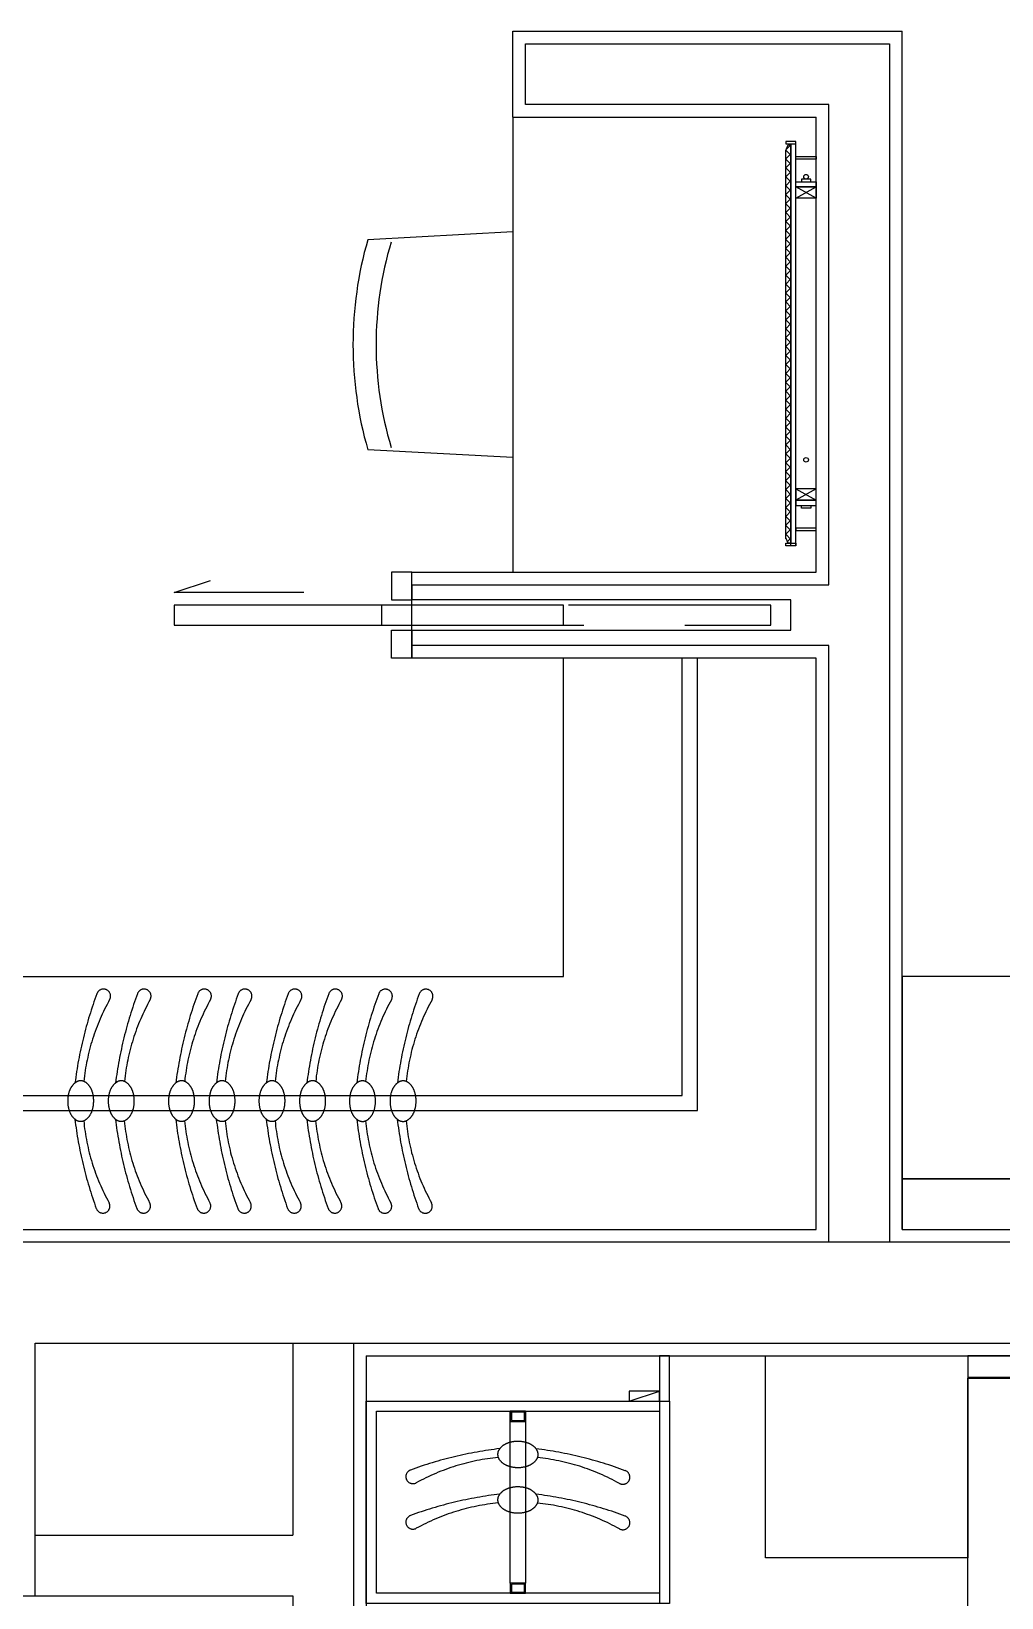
# Model space of a CAD drawing. Header units: millimetres. Extents: x 10000 to 302800, y 6800 to 229018.
# Drawn here: x 234960 to 236880, y 154133 to 157232 of the extents above; entities that cross this region are included whole.
import ezdxf

# ---------------------------------------------------------------- set-up
doc = ezdxf.new("R2010")
doc.units = ezdxf.units.MM
doc.header["$LTSCALE"] = 400
doc.header["$MEASUREMENT"] = 0
for name, pattern in [('X-ROOM TYPE-SR-2Bay_2$0$CONTINOUS', [0]), ('X-ROOM TYPE-SR-2Bay_2$0$HIDDEN', [0.375, 0.25, -0.125]), ('X-ROOM TYPE-SR-3Bay$0$CONTINOUS', [0]), ('X-ROOM TYPE-SR-3Bay$0$HID', [1.5, 1, -0.5]), ('X-ROOM TYPE-SR-3Bay$0$HIDDEN', [0.375, 0.25, -0.125])]:
    doc.linetypes.add(name, pattern=pattern)
doc.layers.get('0').update_dxf_attribs({"linetype": 'CONTINUOUS'})
for name, color, linetype in [('A-DIM1', 7, 'CONTINUOUS'), ('X-ROOM TYPE-SR-2Bay_2$0$.WA_BUILT-IN LOW', 252, 'CONTINUOUS'), ('X-ROOM TYPE-SR-2Bay_2$0$.WA_FP_Furn', 252, 'X-ROOM TYPE-SR-2Bay_2$0$CONTINOUS'), ('X-ROOM TYPE-SR-2Bay_2$0$.WA_Wall-Finish', 252, 'CONTINUOUS'), ('X-ROOM TYPE-SR-2Bay_2$0$A-WALD', 7, 'CONTINUOUS'), ('X-ROOM TYPE-SR-2Bay_2$0$X-ROOM TYPE-SR-3Bay$0$.WA_Furn', 252, 'CONTINUOUS'), ('X-ROOM TYPE-SR-3Bay$0$.WA_BUILT-IN LOW', 252, 'CONTINUOUS'), ('X-ROOM TYPE-SR-3Bay$0$.WA_Built-in mirror', 252, 'CONTINUOUS'), ('X-ROOM TYPE-SR-3Bay$0$.WA_Built-in_Lower', 252, 'CONTINUOUS'), ('X-ROOM TYPE-SR-3Bay$0$.WA_Furn', 252, 'CONTINUOUS'), ('X-ROOM TYPE-SR-3Bay$0$.WA_METAL', 252, 'CONTINUOUS'), ('X-ROOM TYPE-SR-3Bay$0$.WA_Plaster', 252, 'CONTINUOUS'), ('X-ROOM TYPE-SR-3Bay$0$.WA_Wall-Fin', 252, 'CONTINUOUS'), ('X-ROOM TYPE-SR-3Bay$0$.WA_Wall-Finish', 252, 'CONTINUOUS'), ('X-ROOM TYPE-SR-3Bay$0$A-WALD', 7, 'CONTINUOUS'), ('X-ROOM TYPE-SR-3Bay$0$X-ROOM TYPE-SR-1.3+1.7Bay$0$__Door-bomba', 252, 'CONTINUOUS'), ('X-ROOM TYPE-SR-3Bay$0$X-ROOM TYPE-SR-2bay_1$0$X-ROOM TYPE-SR-1.3+1.7Bay$0$__Door-bomba', 252, 'CONTINUOUS')]:
    doc.layers.add(name, color=color, linetype=linetype)

# ---------------------------------------------------------------- blocks, each defined once
blk = doc.blocks.new('X-ROOM TYPE-SR-2Bay_2')
at = {"layer": 'X-ROOM TYPE-SR-2Bay_2$0$.WA_BUILT-IN LOW', "linetype": 'X-ROOM TYPE-SR-2Bay_2$0$HIDDEN', "ltscale": 100}
for p, q in [((231128.8, 58696), (231128.8, 59036.1)), ((231158.8, 59036.1), (231128.8, 59036.1)), ((231158.8, 59036.1), (231128.8, 59036.1)), ((231128.8, 59036.1), (231128.8, 59016.2)), ((231156.8, 59034.1), (231130.8, 59034.1)), ((231130.8, 59034.1), (231130.8, 59018.2)), ((231156.8, 59018.2), (231156.8, 59034.1)), ((231158.8, 59036.1), (231158.8, 58696)), ((231158.8, 59016.2), (231158.8, 59036.1)), ((231128.8, 59016.2), (231158.8, 59016.2)), ((231130.8, 59018.2), (231156.8, 59018.2)), ((231158.8, 58696), (231128.8, 58696)), ((231158.8, 58696), (231128.8, 58696)), ((231128.8, 58696), (231128.8, 58676.1)), ((231156.8, 58694), (231130.8, 58694)), ((231130.8, 58694), (231130.8, 58678.1)), ((231156.8, 58678.1), (231156.8, 58694)), ((231158.8, 58676.1), (231158.8, 58696)), ((231128.8, 58676.1), (231158.8, 58676.1)), ((231130.8, 58678.1), (231156.8, 58678.1))]:
    blk.add_line(p, q, dxfattribs=at)
at = {"layer": 'X-ROOM TYPE-SR-2Bay_2$0$.WA_BUILT-IN LOW', "linetype": 'X-ROOM TYPE-SR-2Bay_2$0$HIDDEN', "ltscale": 50}
for centre, radius, start, end in [((231131.7, 58943.7), 30.1, 122.5117, 146.9814), ((231139, 58932.3), 43.7, 104.7129, 122.5117), ((231143.7, 58914.2), 62.4, 89.8332, 104.7129), ((231143.7, 58914.2), 62.4, 74.9535, 89.8332), ((231148.6, 58932.2), 43.7, 57.1547, 74.9535), ((231155.9, 58943.6), 30.1, 32.685, 57.1547), ((231120.6, 58950.9), 16.9, 146.9814, 179.8332), ((231120.6, 58950.9), 16.9, 179.8332, 212.685), ((231131.7, 58958), 30.1, 212.685, 237.1547), ((231155.9, 58957.9), 30.1, 302.5117, 326.9814), ((231167, 58950.7), 16.9, 326.9814, 359.8332), ((231167, 58950.7), 16.9, 359.8332, 32.685), ((231139.1, 58969.4), 43.7, 237.1547, 254.9535), ((231143.9, 58987.4), 62.4, 254.9535, 269.8332), ((231143.9, 58987.4), 62.4, 269.8332, 284.7129), ((231148.7, 58969.4), 43.7, 284.7129, 302.5117), ((231131.7, 58853.7), 30.1, 122.5117, 146.9814), ((231139, 58842.3), 43.7, 104.7129, 122.5117), ((231143.7, 58824.2), 62.4, 89.8332, 104.7129), ((231143.7, 58824.2), 62.4, 74.9535, 89.8332), ((231148.6, 58842.3), 43.7, 57.1547, 74.9535), ((231155.9, 58853.6), 30.1, 32.685, 57.1547), ((231120.6, 58860.9), 16.9, 146.9814, 179.8332), ((231120.6, 58860.9), 16.9, 179.8332, 212.685), ((231131.7, 58868), 30.1, 212.685, 237.1547), ((231155.9, 58868), 30.1, 302.5117, 326.9814), ((231167, 58860.8), 16.9, 326.9814, 359.8332), ((231167, 58860.8), 16.9, 359.8332, 32.685), ((231139.1, 58879.4), 43.7, 237.1547, 254.9535), ((231143.9, 58897.4), 62.4, 254.9535, 269.8332), ((231143.9, 58897.4), 62.4, 269.8332, 284.7129), ((231148.7, 58879.4), 43.7, 284.7129, 302.5117)]:
    blk.add_arc(centre, radius, start, end, dxfattribs=at)
at = {"layer": 'X-ROOM TYPE-SR-2Bay_2$0$.WA_BUILT-IN LOW', "linetype": 'X-ROOM TYPE-SR-2Bay_2$0$HIDDEN', "ltscale": 100}
for centre, radius, start, end in [((231201.6, 58181.2), 786.7, 96.8344, 110.1013), ((231144.2, 58530.1), 416.5, 95.4326, 118.9296), ((231081.5, 58181.5), 786.7, 69.5651, 82.832), ((231140.9, 58530.1), 416.5, 60.7368, 84.2338), ((230936, 58906.9), 13.9, 110.1013, 298.9296), ((231351.4, 58905.7), 13.9, 240.7368, 69.5651), ((231201.6, 58091.2), 786.7, 96.8344, 110.1013), ((231144.2, 58440.1), 416.5, 95.4326, 118.9296), ((231081.5, 58091.6), 786.7, 69.5651, 82.832), ((231140.9, 58440.2), 416.5, 60.7368, 84.2338), ((230936, 58816.9), 13.9, 110.1013, 298.9296), ((231351.4, 58815.7), 13.9, 240.7368, 69.5651)]:
    blk.add_arc(centre, radius, start, end, dxfattribs=at)
at = {"layer": 'X-ROOM TYPE-SR-2Bay_2$0$.WA_FP_Furn', "ltscale": 0.2}
for points in [[(232033.8, 58746.1), (231633.8, 58746.1), (231633.8, 59146.1), (232033.8, 59146.1)], [(232033.8, 59103.5), (233233.8, 59103.5), (233233.8, 59146.1), (232033.8, 59146.1)]]:
    blk.add_lwpolyline(points, close=True, dxfattribs=at)
blk.add_lwpolyline([(232033.8, 58443.6), (232033.8, 59101.4), (233233.8, 59101.4), (233233.8, 58443.6)], dxfattribs=at)
at = {"layer": 'X-ROOM TYPE-SR-2Bay_2$0$.WA_Wall-Finish'}
for q in [(236148.8, 59146.1), (230843.8, 56166.1)]:
    blk.add_line((230843.8, 59146.1), q, dxfattribs=at)
at = {"layer": 'X-ROOM TYPE-SR-2Bay_2$0$A-WALD'}
for p, q in [((230698.8, 59171.1), (230698.8, 58791.1)), ((230818.8, 59171.1), (230818.8, 56141.1)), ((230188.6, 58791.1), (230698.8, 58791.1)), ((230188.6, 58671.1), (230698.8, 58671.1)), ((230698.8, 58671.1), (230698.8, 56021.1))]:
    blk.add_line(p, q, dxfattribs=at)
for points in [[(228118.8, 58671.2), (228118.8, 58871.2), (229988.6, 58871.2), (229988.6, 59371.1), (236148.7, 59371.2)], [(225998.8, 52541.1), (226198.8, 52541.1), (226198.8, 56671.2), (228418.8, 56671.2), (228418.8, 58671.2), (230188.6, 58671.1), (230188.6, 59171.1), (236148.7, 59171.2)]]:
    blk.add_lwpolyline(points, dxfattribs=at)
at = {"layer": 'X-ROOM TYPE-SR-2Bay_2$0$X-ROOM TYPE-SR-3Bay$0$.WA_Furn'}
for p, q in [((231363.8, 59056.1), (231423.8, 59076.1)), ((231423.8, 59056.1), (231423.8, 58656.1))]:
    blk.add_line(p, q, dxfattribs=at)
for points in [[(231423.8, 59146.1), (231423.8, 59056.1), (231443.8, 59056.1), (231443.8, 59146.1)], [(231423.8, 59076.1), (231363.8, 59076.1), (231363.8, 59056.1), (231423.8, 59056.1)], [(231443.8, 59056.1), (231443.8, 58656.1), (230843.8, 58656.1), (230843.8, 59056.1)]]:
    blk.add_lwpolyline(points, close=True, dxfattribs=at)
blk.add_lwpolyline([(231423.8, 58676.1), (230863.8, 58676.1), (230863.8, 59036.1), (231423.8, 59036.1)], dxfattribs=at)
blk = doc.blocks.new('X-ROOM TYPE-SR-3Bay')
at = {"layer": 'X-ROOM TYPE-SR-3Bay$0$.WA_BUILT-IN LOW'}
h = blk.add_hatch(dxfattribs=at)
h.set_pattern_fill('NET', color=256, scale=100, angle=45, style=0)
h.set_pattern_definition([(45, (295081.092, 102364.188), (-8.8388348, 8.8388348), []), (135, (295081.092, 102364.188), (-8.8388348, -8.8388348), [])])
h.paths.add_polyline_path([(231683.9, 61542), (231683.9, 60753.5), (231678.6, 60753.5), (231673.9, 60764.3), (231673.9, 61530.5), (231678.6, 61542)])
at = {"color": 8, "linetype": 'X-ROOM TYPE-SR-3Bay$0$HID'}
blk.add_lwpolyline([(231643.9, 60631.3), (230873.9, 60631.3), (230873.9, 60591.3), (231643.9, 60591.3)], close=True, dxfattribs=at)
at = {"layer": 'X-ROOM TYPE-SR-3Bay$0$.WA_BUILT-IN LOW'}
for p, q in [((231683.9, 60753.5), (231683.9, 61542)), ((231673.9, 60762.4), (231673.9, 61530.5)), ((231733.9, 61436.1), (231693.9, 61458.5)), ((231693.9, 61436.1), (231733.9, 61458.5)), ((231733.9, 60861), (231693.9, 60838.5)), ((231693.9, 60861), (231733.9, 60838.5))]:
    blk.add_line(p, q, dxfattribs=at)
for points in [[(231683.9, 61542), (231683.9, 60753.5), (231678.6, 60753.5), (231673.9, 60764.3), (231673.9, 61530.5), (231678.6, 61542)], [(231733.9, 61436.1), (231693.9, 61436.1), (231693.9, 61458.5), (231733.9, 61458.5)], [(231704.5, 61474.1), (231704.5, 61468.5), (231723.2, 61468.5), (231723.2, 61474.1)], [(231733.9, 60861), (231693.9, 60861), (231693.9, 60838.5), (231733.9, 60838.5)], [(231704.5, 60823), (231704.5, 60828.5), (231723.2, 60828.5), (231723.2, 60823)]]:
    blk.add_lwpolyline(points, close=True, dxfattribs=at)
at = {"layer": 'X-ROOM TYPE-SR-3Bay$0$.WA_BUILT-IN LOW', "linetype": 'X-ROOM TYPE-SR-3Bay$0$HIDDEN', "ltscale": 100}
for points in [[(230133.9, 59661.2), (231468.9, 59661.2), (231468.9, 60526.3)], [(230133.9, 59631.2), (231498.9, 59631.2), (231498.9, 60526.3)]]:
    blk.add_lwpolyline(points, dxfattribs=at)
at = {"layer": 'X-ROOM TYPE-SR-3Bay$0$.WA_BUILT-IN LOW'}
for centre in [(231713.9, 61478.6), (231713.9, 60918.5)]:
    blk.add_circle(centre, 4.52, dxfattribs=at)
at = {"layer": 'X-ROOM TYPE-SR-3Bay$0$.WA_BUILT-IN LOW', "linetype": 'X-ROOM TYPE-SR-3Bay$0$HIDDEN', "ltscale": 100}
for centre, radius, start, end in [((230324, 59857.6), 13.9, 330.7368, 159.5651), ((230404.2, 59857.6), 13.9, 330.7368, 159.5651), ((230523.5, 59857.6), 13.9, 330.7368, 159.5651), ((230603.7, 59857.6), 13.9, 330.7368, 159.5651), ((230702.5, 59857.6), 13.9, 330.7368, 159.5651), ((230782.7, 59857.6), 13.9, 330.7368, 159.5651), ((230881.5, 59857.4), 13.9, 330.7368, 159.5651), ((230961.7, 59857.4), 13.9, 330.7368, 159.5651), ((231048.1, 59587.7), 786.7, 159.5651, 172.832), ((230699.5, 59647.1), 416.5, 150.7368, 174.2338), ((231128.4, 59587.7), 786.7, 159.5651, 172.832), ((230779.8, 59647.1), 416.5, 150.7368, 174.2338), ((231247.6, 59587.7), 786.7, 159.5651, 172.832), ((230899, 59647.1), 416.5, 150.7368, 174.2338), ((231327.8, 59587.7), 786.7, 159.5651, 172.832), ((230979.2, 59647.1), 416.5, 150.7368, 174.2338), ((231426.6, 59587.7), 786.7, 159.5651, 172.832), ((231078, 59647.1), 416.5, 150.7368, 174.2338), ((231506.8, 59587.7), 786.7, 159.5651, 172.832), ((231158.2, 59647.1), 416.5, 150.7368, 174.2338), ((231605.6, 59587.6), 786.7, 159.5651, 172.832), ((231257, 59646.9), 416.5, 150.7368, 174.2338), ((231685.9, 59587.6), 786.7, 159.5651, 172.832), ((231337.3, 59646.9), 416.5, 150.7368, 174.2338), ((231048.5, 59707.8), 786.7, 186.8344, 200.1013), ((230699.5, 59650.4), 416.5, 185.4326, 208.9296), ((231128.7, 59707.8), 786.7, 186.8344, 200.1013), ((230779.8, 59650.4), 416.5, 185.4326, 208.9296), ((231247.9, 59707.8), 786.7, 186.8344, 200.1013), ((230899, 59650.4), 416.5, 185.4326, 208.9296), ((231328.2, 59707.8), 786.7, 186.8344, 200.1013), ((230979.2, 59650.4), 416.5, 185.4326, 208.9296), ((231427, 59707.8), 786.7, 186.8344, 200.1013), ((231078, 59650.4), 416.5, 185.4326, 208.9296), ((231507.2, 59707.8), 786.7, 186.8344, 200.1013), ((231158.3, 59650.4), 416.5, 185.4326, 208.9296), ((231606, 59707.6), 786.7, 186.8344, 200.1013), ((231257, 59650.3), 416.5, 185.4326, 208.9296), ((231686.2, 59707.6), 786.7, 186.8344, 200.1013), ((231337.3, 59650.3), 416.5, 185.4326, 208.9296), ((230322.8, 59442.2), 13.9, 200.1013, 28.9296), ((230403, 59442.2), 13.9, 200.1013, 28.9296), ((230522.3, 59442.2), 13.9, 200.1013, 28.9296), ((230602.5, 59442.2), 13.9, 200.1013, 28.9296), ((230701.3, 59442.2), 13.9, 200.1013, 28.9296), ((230781.5, 59442.2), 13.9, 200.1013, 28.9296), ((230880.3, 59442), 13.9, 200.1013, 28.9296), ((230960.5, 59442), 13.9, 200.1013, 28.9296)]:
    blk.add_arc(centre, radius, start, end, dxfattribs=at)
at = {"layer": 'X-ROOM TYPE-SR-3Bay$0$.WA_BUILT-IN LOW', "linetype": 'X-ROOM TYPE-SR-3Bay$0$HIDDEN', "ltscale": 50}
for centre, radius, start, end in [((230286.1, 59662.1), 30.1, 122.685, 147.1547), ((230278.9, 59673.2), 16.9, 89.8332, 122.685), ((230278.9, 59673.2), 16.9, 56.9814, 89.8332), ((230271.7, 59662.1), 30.1, 32.5117, 56.9814), ((230366.3, 59662.1), 30.1, 122.685, 147.1547), ((230359.1, 59673.2), 16.9, 89.8332, 122.685), ((230359.1, 59673.2), 16.9, 56.9814, 89.8332), ((230351.9, 59662.1), 30.1, 32.5117, 56.9814), ((230485.5, 59662.1), 30.1, 122.685, 147.1547), ((230478.4, 59673.2), 16.9, 89.8332, 122.685), ((230478.4, 59673.2), 16.9, 56.9814, 89.8332), ((230471.2, 59662.1), 30.1, 32.5117, 56.9814), ((230565.8, 59662.1), 30.1, 122.685, 147.1547), ((230558.6, 59673.2), 16.9, 89.8332, 122.685), ((230558.6, 59673.2), 16.9, 56.9814, 89.8332), ((230551.4, 59662.1), 30.1, 32.5117, 56.9814), ((230664.5, 59662.1), 30.1, 122.685, 147.1547), ((230657.4, 59673.2), 16.9, 89.8332, 122.685), ((230657.4, 59673.2), 16.9, 56.9814, 89.8332), ((230650.2, 59662.1), 30.1, 32.5117, 56.9814), ((230744.8, 59662.1), 30.1, 122.685, 147.1547), ((230737.6, 59673.2), 16.9, 89.8332, 122.685), ((230737.6, 59673.2), 16.9, 56.9814, 89.8332), ((230730.4, 59662.1), 30.1, 32.5117, 56.9814), ((230843.6, 59661.9), 30.1, 122.685, 147.1547), ((230836.4, 59673), 16.9, 89.8332, 122.685), ((230836.4, 59673), 16.9, 56.9814, 89.8332), ((230829.2, 59662), 30.1, 32.5117, 56.9814), ((230923.8, 59661.9), 30.1, 122.685, 147.1547), ((230916.7, 59673), 16.9, 89.8332, 122.685), ((230916.7, 59673), 16.9, 56.9814, 89.8332), ((230909.5, 59662), 30.1, 32.5117, 56.9814), ((230315.5, 59649.9), 62.4, 164.9535, 179.8332), ((230315.5, 59649.9), 62.4, 179.8332, 194.7129), ((230297.4, 59654.8), 43.7, 147.1547, 164.9535), ((230260.3, 59654.9), 43.7, 14.7129, 32.5117), ((230242.2, 59650.1), 62.4, 359.8332, 14.7129), ((230395.7, 59649.9), 62.4, 164.9535, 179.8332), ((230395.7, 59649.9), 62.4, 179.8332, 194.7129), ((230377.7, 59654.8), 43.7, 147.1547, 164.9535), ((230340.5, 59654.9), 43.7, 14.7129, 32.5117), ((230322.5, 59650.1), 62.4, 359.8332, 14.7129), ((230514.9, 59649.9), 62.4, 164.9535, 179.8332), ((230514.9, 59649.9), 62.4, 179.8332, 194.7129), ((230496.9, 59654.8), 43.7, 147.1547, 164.9535), ((230459.8, 59654.9), 43.7, 14.7129, 32.5117), ((230441.7, 59650.1), 62.4, 359.8332, 14.7129), ((230595.2, 59649.9), 62.4, 164.9535, 179.8332), ((230595.2, 59649.9), 62.4, 179.8332, 194.7129), ((230577.1, 59654.8), 43.7, 147.1547, 164.9535), ((230540, 59654.9), 43.7, 14.7129, 32.5117), ((230521.9, 59650.1), 62.4, 359.8332, 14.7129), ((230693.9, 59649.9), 62.4, 164.9535, 179.8332), ((230693.9, 59649.9), 62.4, 179.8332, 194.7129), ((230675.9, 59654.8), 43.7, 147.1547, 164.9535), ((230638.8, 59654.9), 43.7, 14.7129, 32.5117), ((230620.7, 59650.1), 62.4, 359.8332, 14.7129), ((230774.2, 59649.9), 62.4, 164.9535, 179.8332), ((230774.2, 59649.9), 62.4, 179.8332, 194.7129), ((230756.1, 59654.8), 43.7, 147.1547, 164.9535), ((230719, 59654.9), 43.7, 14.7129, 32.5117), ((230701, 59650.1), 62.4, 359.8332, 14.7129), ((230873, 59649.7), 62.4, 164.9535, 179.8332), ((230854.9, 59654.6), 43.7, 147.1547, 164.9535), ((230817.8, 59654.7), 43.7, 14.7129, 32.5117), ((230799.7, 59649.9), 62.4, 359.8332, 14.7129), ((230953.2, 59649.7), 62.4, 164.9535, 179.8332), ((230935.2, 59654.6), 43.7, 147.1547, 164.9535), ((230898, 59654.7), 43.7, 14.7129, 32.5117), ((230880, 59649.9), 62.4, 359.8332, 14.7129), ((230297.4, 59645.2), 43.7, 194.7129, 212.5117), ((230286, 59637.9), 30.1, 212.5117, 236.9814), ((230271.6, 59637.9), 30.1, 302.685, 327.1547), ((230260.3, 59645.3), 43.7, 327.1547, 344.9535), ((230242.2, 59650.1), 62.4, 344.9535, 359.8332), ((230377.6, 59645.2), 43.7, 194.7129, 212.5117), ((230366.2, 59637.9), 30.1, 212.5117, 236.9814), ((230351.9, 59637.9), 30.1, 302.685, 327.1547), ((230340.5, 59645.3), 43.7, 327.1547, 344.9535), ((230322.5, 59650.1), 62.4, 344.9535, 359.8332), ((230496.9, 59645.2), 43.7, 194.7129, 212.5117), ((230485.5, 59637.9), 30.1, 212.5117, 236.9814), ((230471.1, 59637.9), 30.1, 302.685, 327.1547), ((230459.7, 59645.3), 43.7, 327.1547, 344.9535), ((230441.7, 59650.1), 62.4, 344.9535, 359.8332), ((230577.1, 59645.2), 43.7, 194.7129, 212.5117), ((230565.7, 59637.9), 30.1, 212.5117, 236.9814), ((230551.3, 59637.9), 30.1, 302.685, 327.1547), ((230540, 59645.3), 43.7, 327.1547, 344.9535), ((230521.9, 59650.1), 62.4, 344.9535, 359.8332), ((230675.9, 59645.2), 43.7, 194.7129, 212.5117), ((230664.5, 59637.9), 30.1, 212.5117, 236.9814), ((230650.1, 59637.9), 30.1, 302.685, 327.1547), ((230638.8, 59645.3), 43.7, 327.1547, 344.9535), ((230620.7, 59650.1), 62.4, 344.9535, 359.8332), ((230756.1, 59645.2), 43.7, 194.7129, 212.5117), ((230744.7, 59637.9), 30.1, 212.5117, 236.9814), ((230730.4, 59637.9), 30.1, 302.685, 327.1547), ((230719, 59645.3), 43.7, 327.1547, 344.9535), ((230701, 59650.1), 62.4, 344.9535, 359.8332), ((230873, 59649.7), 62.4, 179.8332, 194.7129), ((230854.9, 59645), 43.7, 194.7129, 212.5117), ((230843.5, 59637.7), 30.1, 212.5117, 236.9814), ((230829.1, 59637.7), 30.1, 302.685, 327.1547), ((230817.8, 59645.1), 43.7, 327.1547, 344.9535), ((230799.7, 59649.9), 62.4, 344.9535, 359.8332), ((230953.2, 59649.7), 62.4, 179.8332, 194.7129), ((230935.1, 59645), 43.7, 194.7129, 212.5117), ((230923.7, 59637.7), 30.1, 212.5117, 236.9814), ((230909.4, 59637.7), 30.1, 302.685, 327.1547), ((230898, 59645.1), 43.7, 327.1547, 344.9535), ((230880, 59649.9), 62.4, 344.9535, 359.8332), ((230278.8, 59626.8), 16.9, 236.9814, 269.8332), ((230278.8, 59626.8), 16.9, 269.8332, 302.685), ((230359, 59626.8), 16.9, 236.9814, 269.8332), ((230359, 59626.8), 16.9, 269.8332, 302.685), ((230478.3, 59626.8), 16.9, 236.9814, 269.8332), ((230478.3, 59626.8), 16.9, 269.8332, 302.685), ((230558.5, 59626.8), 16.9, 236.9814, 269.8332), ((230558.5, 59626.8), 16.9, 269.8332, 302.685), ((230657.3, 59626.8), 16.9, 236.9814, 269.8332), ((230657.3, 59626.8), 16.9, 269.8332, 302.685), ((230737.5, 59626.8), 16.9, 236.9814, 269.8332), ((230737.5, 59626.8), 16.9, 269.8332, 302.685), ((230836.3, 59626.6), 16.9, 236.9814, 269.8332), ((230836.3, 59626.6), 16.9, 269.8332, 302.685), ((230916.5, 59626.6), 16.9, 236.9814, 269.8332), ((230916.5, 59626.6), 16.9, 269.8332, 302.685)]:
    blk.add_arc(centre, radius, start, end, dxfattribs=at)
at = {"layer": 'X-ROOM TYPE-SR-3Bay$0$.WA_Built-in mirror', "linetype": 'X-ROOM TYPE-SR-3Bay$0$CONTINOUS'}
for points in [[(231693.9, 61458.5), (231693.9, 61468.5), (231733.9, 61468.5), (231733.9, 61458.5)], [(231693.9, 60838.5), (231693.9, 60828.5), (231733.9, 60828.5), (231733.9, 60838.5)]]:
    blk.add_lwpolyline(points, close=True, dxfattribs=at)
at = {"layer": 'X-ROOM TYPE-SR-3Bay$0$.WA_Built-in_Lower'}
blk.add_line((231133.9, 61596.3), (231133.9, 60696.3), dxfattribs=at)
blk.add_lwpolyline([(230133.9, 59896.2), (231233.9, 59896.2), (231233.9, 60526.3)], dxfattribs=at)
at = {"layer": 'X-ROOM TYPE-SR-3Bay$0$.WA_Furn'}
for p, q in [((231133.9, 61369.5), (230846.8, 61354)), ((231133.9, 60923.1), (230846.8, 60938.5))]:
    blk.add_line(p, q, dxfattribs=at)
blk.add_lwpolyline([(231903.9, 59496.2), (232503.9, 59496.2), (232503.9, 59896.2), (231903.9, 59896.2)], close=True, dxfattribs=at)
for centre, radius, start, end in [((231568, 61146.3), 750.5, 163.9294, 196.0706), ((231567.9, 61146.3), 704.7, 163.2466, 196.7534)]:
    blk.add_arc(centre, radius, start, end, dxfattribs=at)
at = {"layer": 'X-ROOM TYPE-SR-3Bay$0$.WA_METAL', "ltscale": 200}
for points in [[(231693.9, 61543.5), (231693.9, 61548.5), (231673.9, 61548.5), (231673.9, 61543.5)], [(231693.9, 60753.5), (231693.9, 60748.5), (231673.9, 60748.5), (231673.9, 60753.5)]]:
    blk.add_lwpolyline(points, close=True, dxfattribs=at)
at = {"layer": 'X-ROOM TYPE-SR-3Bay$0$.WA_Plaster', "ltscale": 0.1}
for points in [[(231693.9, 61513.5), (231693.9, 61518.5), (231733.9, 61518.5), (231733.9, 61513.5)], [(231693.9, 60783.5), (231693.9, 60778.5), (231733.9, 60778.5), (231733.9, 60783.5)]]:
    blk.add_lwpolyline(points, close=True, dxfattribs=at)
at = {"layer": 'X-ROOM TYPE-SR-3Bay$0$.WA_Wall-Fin'}
for p, q in [((231683.9, 60749), (231683.9, 61543.5)), ((231693.9, 60749), (231693.9, 61543.5))]:
    blk.add_line(p, q, dxfattribs=at)
at = {"layer": 'X-ROOM TYPE-SR-3Bay$0$.WA_Wall-Finish'}
for p, q in [((231133.9, 61766.3), (231903.9, 61766.3)), ((231133.9, 61596.3), (231133.9, 61766.3)), ((231903.9, 59396.2), (231903.9, 61766.3)), ((231133.9, 61596.3), (231733.9, 61596.3)), ((231733.9, 60696.3), (231733.9, 61596.3)), ((230933.9, 60696.3), (231733.9, 60696.3)), ((230933.9, 60526.3), (230933.9, 60696.3)), ((231903.9, 59396.2), (236148.9, 59396.2))]:
    blk.add_line(p, q, dxfattribs=at)
blk.add_lwpolyline([(230133.9, 60746.3), (230133.9, 59396.2), (231733.9, 59396.2), (231733.9, 60526.3), (230933.9, 60526.3)], dxfattribs=at)
at = {"layer": 'X-ROOM TYPE-SR-3Bay$0$.WA_Wall-Finish', "ltscale": 2}
blk.add_lwpolyline([(234753.8, 59496.2), (231903.9, 59496.2), (231903.9, 59396.2), (234753.8, 59396.2)], close=True, dxfattribs=at)
at = {"layer": 'X-ROOM TYPE-SR-3Bay$0$A-WALD'}
for p, q in [((231158.9, 61741.3), (231878.9, 61741.3)), ((231158.9, 61621.3), (231158.9, 61741.3)), ((231878.9, 61741.3), (231878.9, 59371.2)), ((231758.9, 61621.3), (231158.9, 61621.3)), ((231758.9, 60671.3), (231758.9, 61621.3)), ((230933.9, 60671.3), (231758.9, 60671.3)), ((230933.9, 60671.3), (230933.9, 60641.3)), ((230933.9, 60551.3), (230933.9, 60581.3)), ((231758.9, 60551.3), (230933.9, 60551.3)), ((231758.9, 59371.2), (231758.9, 60551.3))]:
    blk.add_line(p, q, dxfattribs=at)
for points in [[(230933.9, 60581.3), (231683.9, 60581.3), (231683.9, 60641.3), (230933.9, 60641.3)], [(228153.9, 58671.2), (228153.9, 58871.4), (229988.8, 58871.3), (229988.8, 59371.2), (236148.9, 59371.2)], [(228418.8, 58671.2), (230188.8, 58671.2), (230188.8, 59171.2), (236148.9, 59171.2)]]:
    blk.add_lwpolyline(points, dxfattribs=at)
at = {"layer": 'X-ROOM TYPE-SR-3Bay$0$X-ROOM TYPE-SR-1.3+1.7Bay$0$__Door-bomba'}
blk.add_lwpolyline([(230720.5, 60656.1), (230463.9, 60656.1), (230535.6, 60680.1)], dxfattribs=at)
at = {"layer": 'X-ROOM TYPE-SR-3Bay$0$X-ROOM TYPE-SR-2bay_1$0$X-ROOM TYPE-SR-1.3+1.7Bay$0$__Door-bomba', "elevation": 0}
for points in [[(230893.9, 60641.3), (230933.9, 60641.3), (230933.9, 60696.3), (230893.9, 60696.3)], [(230893.9, 60581.3), (230933.9, 60581.3), (230933.9, 60526.3), (230893.9, 60526.3)]]:
    blk.add_lwpolyline(points, close=True, dxfattribs=at)
at = {"layer": 'X-ROOM TYPE-SR-3Bay$0$X-ROOM TYPE-SR-2bay_1$0$X-ROOM TYPE-SR-1.3+1.7Bay$0$__Door-bomba'}
blk.add_lwpolyline([(231233.9, 60631.3), (230463.9, 60631.3), (230463.9, 60591.3), (231233.9, 60591.3)], close=True, dxfattribs=at)
blk = doc.blocks.new('X-INT-HOTEL-8F')
for name, p in [('X-ROOM TYPE-SR-3Bay', (0, 0)), ('X-ROOM TYPE-SR-2Bay_2', (0, 0.1))]:
    blk.add_blockref(name, p)
blk = doc.blocks.new('X-BASE-8F')
blk.add_blockref('X-INT-HOTEL-8F', (0, 0))

msp = doc.modelspace()

# ---------------------------------------------------------------- block references
at = {"layer": 'A-DIM1'}
msp.add_blockref('X-BASE-8F', (4779.3, 95465.6), dxfattribs=at)

doc.saveas('drawing.dxf')
